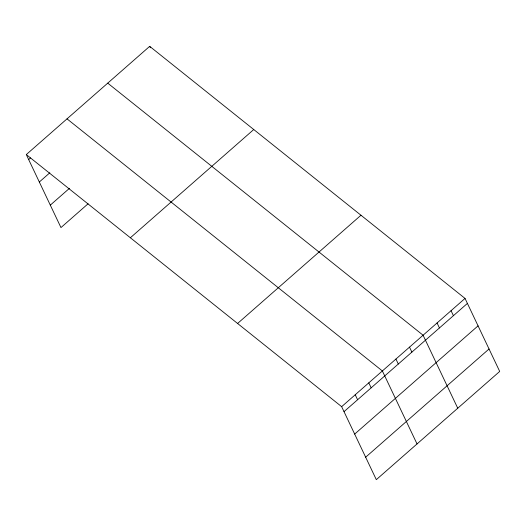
<?xml version="1.0" encoding="UTF-8"?>
<svg xmlns="http://www.w3.org/2000/svg" width="526" height="526" viewBox="0 0 526 526"><rect width="100%" height="100%" fill="white"/><g stroke="black" fill="none" stroke-linecap="round" stroke-linejoin="round"><path stroke-width="0.79" d="M26.3 154.572L149.686 46.341L465.037 298.426L499.7 371.428L376.314 479.659L341.65 406.664L26.3 154.572L60.963 227.574L88.105 203.759M28.667 159.556L30.515 157.938M39.325 182.003L49.812 172.804M50.305 205.127L69.432 188.354M130.369 237.765L253.749 129.528M237.588 323.47L360.974 215.239M341.65 406.664L465.037 298.426M344.017 411.648L467.404 303.41M354.675 434.088L478.062 325.857M365.655 457.212L489.042 348.981M107.731 83.141L423.088 335.226L457.752 408.229M67.019 118.856L382.369 370.948L417.033 443.944M451.052 310.695L453.419 315.679M437.073 322.964L439.44 327.948M409.517 347.134L411.884 352.118M395.94 359.041L398.307 364.025M368.798 382.849L371.165 387.833M355.228 394.756L357.595 399.74M149.686 46.341L150.364 47.767"/></g></svg>
